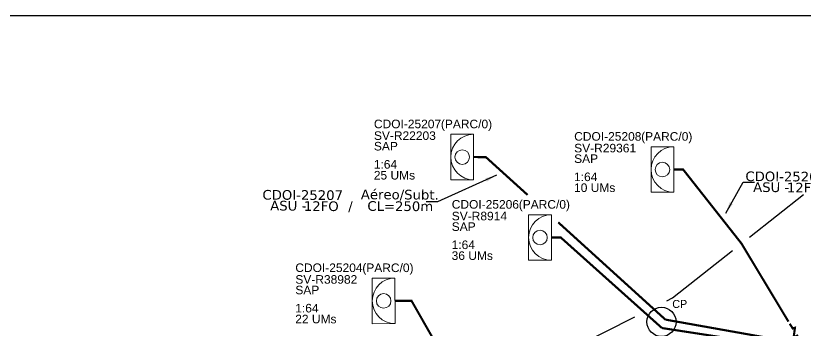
# Model space of a CAD drawing. Header units: inches. Extents: x 2341 to 4108, y -90 to 504.
# Drawn here: x 2541.5 to 2750.4, y 420.8 to 503.9 of the extents above; entities that cross this region are included whole.
import ezdxf
from ezdxf.enums import TextEntityAlignment as Align

# ---------------------------------------------------------------- set-up
doc = ezdxf.new("R2010")
doc.units = ezdxf.units.IN
doc.header["$MEASUREMENT"] = 0
doc.layers.add("20.0-LEGENDA DOS CDO'S", color=1, linetype='Continuous', lineweight=0)
doc.layers.add('20.1-CDO_INTERIOR', color=1, linetype='Continuous', lineweight=0)
for name, color, linetype in [('CAP a instalar', 1, 'Continuous'), ('label_cabos', 7, 'Continuous'), ('Legenda', 1, 'Continuous'), ('locais', 5, 'Continuous'), ('locais legendas', 7, 'Continuous'), ('Quadra', 98, 'Continuous'), ('Subida Lateral', 5, 'Continuous')]:
    doc.layers.add(name, color=color, linetype=linetype)
doc.layers.add('EXTRA', color=50, linetype='Continuous', plot=False)
doc.styles.add('ARIAL', font='arial.ttf')
doc.styles.add('siredit', font='verdana.ttf')
doc.linetypes.add('FENCELINE1', pattern='A,0.25,-0.1,[133,ltypeshp.shx,S=0.1,R=0,X=-0.1,Y=0],-0.1,1', length=1.45)
doc.dimstyles.new('CC', dxfattribs={"dimtxt": 1, "dimasz": 2, "dimexe": 0.18, "dimexo": 0.0625, "dimgap": 0.09, "dimtad": 0, "dimdec": 0, "dimrnd": 1, "dimzin": 0, "dimdsep": 46, "dimtxsty": 'siredit', "dimblk": 'NONE', "dimcen": 0, "dimse1": 1, "dimse2": 1, "dimsd1": 1, "dimsd2": 1, "dimclrt": 7, "dimadec": 0, "dimazin": 0, "dimtfac": 1, "dimtdec": 0, "dimtofl": 0, "dimtmove": 0, "dimatfit": 3, "dimfxl": 0, "dimtolj": 1, "dimtzin": 0, "dimarcsym": 0})

# ---------------------------------------------------------------- blocks, each defined once
blk = doc.blocks.new('CDOI_CT_ESQ')
at = {"layer": '20.1-CDO_INTERIOR', "color": 0, "lineweight": 18}
blk.add_lwpolyline([(-2.119, -2.126), (-2.121, 2.124), (0.004, 2.125), (0.006, -2.125)], close=True, dxfattribs=at)
blk.add_circle((-1.057, -0.001), 0.68, dxfattribs=at)
blk.add_arc((0.005, 0), 2.125, 90.02759, 270.02759, dxfattribs=at)
at = {"layer": "20.0-LEGENDA DOS CDO'S", "color": 0, "style": 'ARIAL'}
for tag, p in [('CDO_N', (-9.298, 2.691)), ('SURVEY', (-9.296, 1.6)), ('SAP', (-9.299, 0.614)), ('1:XX', (-9.305, -1.079)), ('UMS', (-9.306, -2.093))]:
    blk.add_attdef(tag, p, '', height=0.68, rotation=359.97241, dxfattribs=at)
blk.add_attdef('FIBRAS_UTILIZADAS', text='', height=0.68, rotation=359.97241, dxfattribs=at).set_placement((-1.586, 2.687), align=Align.CENTER)
blk = doc.blocks.new('MANHOLE_MS')
at = {"linetype": 'Continuous'}
blk.add_circle((-0.00000001, 0), 0.00001012, dxfattribs=at)
blk = doc.blocks.new('LEGENDA DOS CABOS')
at = {"layer": 'EXTRA', "style": 'siredit'}
for tag, p in [('ID', (4.601, 0.974)), ('XX', (9.03, 0.974))]:
    blk.add_attdef(tag, text='', height=0.48, rotation=359.69001, dxfattribs=at).set_placement(p, align=Align.MIDDLE_CENTER)
at = {"layer": 'Legenda', "color": 7, "style": 'siredit'}
for tag, p in [('TIPO_CABO', (1.314, -0.005)), ('CABO', (4.686, -0.052)), ('/', (6.809, -0.052)), ('METROS', (10.034, -0.052))]:
    blk.add_attdef(tag, text='', height=0.8, rotation=359.69001, dxfattribs=at).set_placement(p, align=Align.MIDDLE_CENTER)
blk = doc.blocks.new('_None')

msp = doc.modelspace()

# ---------------------------------------------------------------- linework, layer by layer
msp.add_lwpolyline([(2340.92, -90.07), (3179.49, -90.07), (3179.49, 503.93), (2340.92, 503.93), (2340.92, -90.07)])
at = {"layer": 'CAP a instalar', "color": 8, "linetype": 'FENCELINE1', "ltscale": 50, "const_width": 0.567}
for points in [[(2676.92, 456.57), (2665.89, 466.55), (2662.63, 466.58)], [(2715.61, 463.28), (2718.08, 463.28), (2733.5, 443.73), (2745.94, 423.07)], [(2713.38, 423.6), (2685.04, 449.31)], [(2712.47, 421.37), (2685.7, 445.31), (2683.23, 445.31)], [(2713.38, 423.6), (2739.55, 418.94)], [(2712.47, 421.37), (2736.08, 417.73)]]:
    msp.add_lwpolyline(points, dxfattribs=at)
at = {"layer": 'CAP a instalar', "color": 8, "ltscale": 50, "const_width": 0.567}
msp.add_lwpolyline([(2614.3, 354.66), (2659.64, 405.08), (2646.21, 428.58), (2641.84, 428.55)], dxfattribs=at)
at = {"layer": 'Quadra'}
for points in [[(2735.61, 445.39), (2749.91, 456.67)], [(2713.72, 428.58), (2715.3, 429.37), (2731.11, 441.85)], [(2689.56, 416.38), (2705.26, 424.33)]]:
    msp.add_lwpolyline(points, dxfattribs=at)
at = {"layer": 'Subida Lateral', "color": 5, "const_width": 0.567}
msp.add_lwpolyline([(2748.95, 418.23), (2748.23, 419.37), (2747.31, 418.89), (2747.66, 421.44), (2747.09, 421.23), (2746.28, 422.5)], dxfattribs=at)

# ---------------------------------------------------------------- block references
at = {"layer": '20.1-CDO_INTERIOR', "color": 252}
ref = msp.add_blockref('CDOI_CT_ESQ', (2662.62, 466.58), dxfattribs=dict(at, xscale=2.834645669291339, yscale=2.834645669291339, zscale=2.834645669291339))
ref.add_attrib('CDO_N', 'CDOI-25207', (2636.26, 474.2), dxfattribs={"layer": "20.0-LEGENDA DOS CDO'S", "color": 8, "height": 2.268, "rotation": 359.9724, "style": 'ARIAL'})
ref.add_attrib('FIBRAS_UTILIZADAS', '      (PARC/0)', dxfattribs={"layer": "20.0-LEGENDA DOS CDO'S", "color": 8, "height": 2.2677, "rotation": 359.9724, "style": 'ARIAL'}).set_placement((2658.12, 474.19), align=Align.CENTER)
ref.add_attrib('SURVEY', 'SV-R22203', (2636.27, 471.11), dxfattribs={"layer": "20.0-LEGENDA DOS CDO'S", "color": 8, "height": 2.268, "rotation": 359.9724, "style": 'ARIAL'})
ref.add_attrib('SAP', 'SAP', (2636.26, 468.32), dxfattribs={"layer": "20.0-LEGENDA DOS CDO'S", "color": 8, "height": 2.268, "rotation": 359.9724, "style": 'ARIAL'})
ref.add_attrib('1:XX', '1:64', (2636.24, 463.52), dxfattribs={"layer": "20.0-LEGENDA DOS CDO'S", "color": 8, "height": 2.268, "rotation": 359.9724, "style": 'ARIAL'})
ref.add_attrib('UMS', '25 UMs', (2636.24, 460.64), dxfattribs={"layer": "20.0-LEGENDA DOS CDO'S", "color": 8, "height": 2.268, "rotation": 359.9724, "style": 'ARIAL'})
ref = msp.add_blockref('CDOI_CT_ESQ', (2715.6, 463.28), dxfattribs=dict(at, xscale=2.834645669291339, yscale=2.834645669291339, zscale=2.834645669291339))
ref.add_attrib('CDO_N', 'CDOI-25208', (2689.25, 470.91), dxfattribs={"layer": "20.0-LEGENDA DOS CDO'S", "color": 8, "height": 2.268, "rotation": 359.9724, "style": 'ARIAL'})
ref.add_attrib('FIBRAS_UTILIZADAS', '      (PARC/0)', dxfattribs={"layer": "20.0-LEGENDA DOS CDO'S", "color": 8, "height": 2.2677, "rotation": 359.9724, "style": 'ARIAL'}).set_placement((2711.1, 470.9), align=Align.CENTER)
ref.add_attrib('SURVEY', 'SV-R29361', (2689.25, 467.82), dxfattribs={"layer": "20.0-LEGENDA DOS CDO'S", "color": 8, "height": 2.268, "rotation": 359.9724, "style": 'ARIAL'})
ref.add_attrib('SAP', 'SAP', (2689.24, 465.02), dxfattribs={"layer": "20.0-LEGENDA DOS CDO'S", "color": 8, "height": 2.268, "rotation": 359.9724, "style": 'ARIAL'})
ref.add_attrib('1:XX', '1:64', (2689.22, 460.22), dxfattribs={"layer": "20.0-LEGENDA DOS CDO'S", "color": 8, "height": 2.268, "rotation": 359.9724, "style": 'ARIAL'})
ref.add_attrib('UMS', '10 UMs', (2689.22, 457.35), dxfattribs={"layer": "20.0-LEGENDA DOS CDO'S", "color": 8, "height": 2.268, "rotation": 359.9724, "style": 'ARIAL'})
ref = msp.add_blockref('CDOI_CT_ESQ', (2683.21, 445.31), dxfattribs=dict(at, xscale=2.834645669291339, yscale=2.834645669291339, zscale=2.834645669291339))
ref.add_attrib('CDO_N', 'CDOI-25206', (2656.86, 452.94), dxfattribs={"layer": "20.0-LEGENDA DOS CDO'S", "color": 8, "height": 2.268, "rotation": 359.9724, "style": 'ARIAL'})
ref.add_attrib('FIBRAS_UTILIZADAS', '      (PARC/0)', dxfattribs={"layer": "20.0-LEGENDA DOS CDO'S", "color": 8, "height": 2.2677, "rotation": 359.9724, "style": 'ARIAL'}).set_placement((2678.72, 452.93), align=Align.CENTER)
ref.add_attrib('SURVEY', 'SV-R8914', (2656.86, 449.85), dxfattribs={"layer": "20.0-LEGENDA DOS CDO'S", "color": 8, "height": 2.268, "rotation": 359.9724, "style": 'ARIAL'})
ref.add_attrib('SAP', 'SAP', (2656.85, 447.05), dxfattribs={"layer": "20.0-LEGENDA DOS CDO'S", "color": 8, "height": 2.268, "rotation": 359.9724, "style": 'ARIAL'})
ref.add_attrib('1:XX', '1:64', (2656.83, 442.25), dxfattribs={"layer": "20.0-LEGENDA DOS CDO'S", "color": 8, "height": 2.268, "rotation": 359.9724, "style": 'ARIAL'})
ref.add_attrib('UMS', '36 UMs', (2656.83, 439.38), dxfattribs={"layer": "20.0-LEGENDA DOS CDO'S", "color": 8, "height": 2.268, "rotation": 359.9724, "style": 'ARIAL'})
ref = msp.add_blockref('CDOI_CT_ESQ', (2641.83, 428.55), dxfattribs=dict(at, xscale=2.834645669291339, yscale=2.834645669291339, zscale=2.834645669291339))
ref.add_attrib('CDO_N', 'CDOI-25204', (2615.47, 436.18), dxfattribs={"layer": "20.0-LEGENDA DOS CDO'S", "color": 8, "height": 2.268, "rotation": 359.9724, "style": 'ARIAL'})
ref.add_attrib('FIBRAS_UTILIZADAS', '      (PARC/0)', dxfattribs={"layer": "20.0-LEGENDA DOS CDO'S", "color": 8, "height": 2.2677, "rotation": 359.9724, "style": 'ARIAL'}).set_placement((2637.33, 436.17), align=Align.CENTER)
ref.add_attrib('SURVEY', 'SV-R38982', (2615.48, 433.09), dxfattribs={"layer": "20.0-LEGENDA DOS CDO'S", "color": 8, "height": 2.268, "rotation": 359.9724, "style": 'ARIAL'})
ref.add_attrib('SAP', 'SAP', (2615.47, 430.29), dxfattribs={"layer": "20.0-LEGENDA DOS CDO'S", "color": 8, "height": 2.268, "rotation": 359.9724, "style": 'ARIAL'})
ref.add_attrib('1:XX', '1:64', (2615.45, 425.49), dxfattribs={"layer": "20.0-LEGENDA DOS CDO'S", "color": 8, "height": 2.268, "rotation": 359.9724, "style": 'ARIAL'})
ref.add_attrib('UMS', '22 UMs', (2615.45, 422.62), dxfattribs={"layer": "20.0-LEGENDA DOS CDO'S", "color": 8, "height": 2.268, "rotation": 359.9724, "style": 'ARIAL'})
at = {"layer": 'label_cabos', "color": 0, "lineweight": 0}
ref = msp.add_blockref('LEGENDA DOS CABOS', (2734.39, 457.28), dxfattribs=dict(at, xscale=2.551181102362201, yscale=2.551181102362221, zscale=2.551181102362205))
ref.add_attrib('ID', 'CDOI-25208', dxfattribs={"color": 0, "height": 2.551, "rotation": 359.69, "style": 'siredit'}).set_placement((2745.21, 461.44), align=Align.MIDDLE_CENTER)
ref.add_attrib('CABO', '12FO', dxfattribs={"color": 0, "height": 2.551, "rotation": 359.69, "style": 'siredit'}).set_placement((2750.12, 458.49), align=Align.MIDDLE_CENTER)
ref.add_attrib('METROS', 'CL=250m', dxfattribs={"color": 0, "height": 2.551, "rotation": 359.69, "style": 'siredit'}).set_placement((2771.02, 458.49), align=Align.MIDDLE_CENTER)
ref.add_attrib('XX', 'Aéreo/Subt.', dxfattribs={"color": 0, "height": 2.5512, "rotation": 359.69, "style": 'siredit'}).set_placement((2770.89, 461.55), align=Align.MIDDLE_CENTER)
ref.add_attrib('/', '/', dxfattribs={"color": 0, "height": 2.55, "rotation": 359.69, "style": 'siredit'}).set_placement((2757.84, 458.49), align=Align.MIDDLE_CENTER)
ref.add_attrib('TIPO_CABO', 'ASU -', dxfattribs={"color": 0, "height": 2.551, "rotation": 359.69, "style": 'siredit'}).set_placement((2741.38, 458.61), align=Align.MIDDLE_CENTER)
ref = msp.add_blockref('LEGENDA DOS CABOS', (2606.61, 452.39), dxfattribs=dict(at, xscale=2.551181102362201, yscale=2.551181102362221, zscale=2.551181102362205))
ref.add_attrib('ID', 'CDOI-25207', dxfattribs={"color": 0, "height": 2.551, "rotation": 359.69, "style": 'siredit'}).set_placement((2617.43, 456.55), align=Align.MIDDLE_CENTER)
ref.add_attrib('CABO', '12FO', dxfattribs={"color": 0, "height": 2.551, "rotation": 359.69, "style": 'siredit'}).set_placement((2622.33, 453.6), align=Align.MIDDLE_CENTER)
ref.add_attrib('METROS', 'CL=250m', dxfattribs={"color": 0, "height": 2.551, "rotation": 359.69, "style": 'siredit'}).set_placement((2643.24, 453.6), align=Align.MIDDLE_CENTER)
ref.add_attrib('XX', 'Aéreo/Subt.', dxfattribs={"color": 0, "height": 2.5512, "rotation": 359.69, "style": 'siredit'}).set_placement((2643.11, 456.66), align=Align.MIDDLE_CENTER)
ref.add_attrib('/', '/', dxfattribs={"color": 0, "height": 2.55, "rotation": 359.69, "style": 'siredit'}).set_placement((2630.06, 453.6), align=Align.MIDDLE_CENTER)
ref.add_attrib('TIPO_CABO', 'ASU -', dxfattribs={"color": 0, "height": 2.551, "rotation": 359.69, "style": 'siredit'}).set_placement((2613.6, 453.72), align=Align.MIDDLE_CENTER)
at = {"layer": 'locais', "color": 30, "xscale": 380976.3779527559, "yscale": 380976.3779527559, "zscale": 380976.3779527559}
msp.add_blockref('MANHOLE_MS', (2712.35, 422.99), dxfattribs=at)

# ---------------------------------------------------------------- texts
at = {"layer": 'locais legendas', "color": 5}
msp.add_text('CP', height=2.126, dxfattribs=at).set_placement((2715.2, 426.67))

# ---------------------------------------------------------------- leaders
at = {"layer": 'label_cabos'}
for points in [[(2668.68, 461.77), (2653.12, 454.75), (2650.12, 454.73)], [(2729.35, 451.78), (2733.94, 459.96), (2736.94, 459.97)]]:
    msp.add_leader(points, dimstyle='CC', override={"dimasz": 3, "dimgap": 0.09, "dimtad": 0}, dxfattribs=at)

doc.saveas('drawing.dxf')
